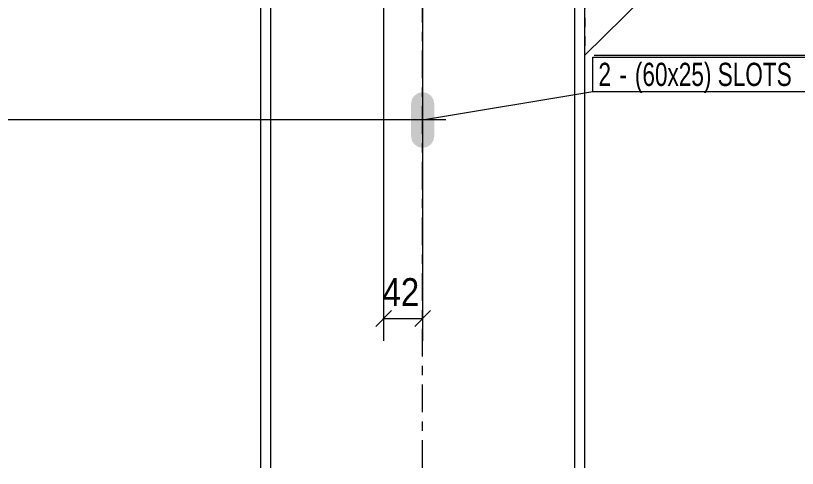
# Model space of a CAD drawing. Header units: millimetres. Extents: x 2 to 825, y 1 to 579.
# Drawn here: x 265.5 to 349.8, y 394.7 to 443.5 of the extents above; entities that cross this region are included whole.
import ezdxf

# ---------------------------------------------------------------- set-up
doc = ezdxf.new("R2010")
doc.units = ezdxf.units.MM
for name, pattern in [('XKITLINE00', [0]), ('XKITLINE01', [4, 1, -1, 1, -1]), ('XKITLINE03', [6, 3, -1, 1, -1])]:
    doc.linetypes.add(name, pattern=pattern)
for name, color, linetype, lineweight in [('Bolt', 3, 'Continuous', 0), ('BoltMark', 7, 'Continuous', 0), ('Dimensions', 7, 'Continuous', 0), ('Part', 2, 'Continuous', 0)]:
    doc.layers.add(name, color=color, linetype=linetype, lineweight=lineweight)
doc.styles.add('ARIAL', font='ARIAL.TTF')
doc.styles.add('ARIAL_NARROW', font='ARIALN.TTF')

# ---------------------------------------------------------------- blocks, each defined once
blk = doc.blocks.new('*A18')
at = {"layer": 'Bolt'}
blk.add_hatch(color=3, dxfattribs=at).paths.add_polyline_path([(309.893, 429.3), (309.414, 429.205), (308.936, 429.3), (308.53, 429.571), (308.259, 429.976), (308.164, 430.455), (308.164, 433.955), (308.259, 434.433), (308.53, 434.839), (308.936, 435.11), (309.414, 435.205), (309.893, 435.11), (310.298, 434.839), (310.569, 434.433), (310.664, 433.955), (310.664, 430.455), (310.569, 429.976), (310.298, 429.571)], flags=17)
at = {"layer": 'Bolt', "color": 3, "linetype": 'XKITLINE00', "lineweight": 0}
for p, q in [((309.414, 434.705), (309.414, 429.705)), ((311.914, 432.205), (306.914, 432.205))]:
    blk.add_line(p, q, dxfattribs=at)
blk = doc.blocks.new('*A28')
at = {"layer": 'Part', "color": 7, "linetype": 'XKITLINE03', "lineweight": 0}
blk.add_line((309.414, 394.705), (309.414, 490.959), dxfattribs=at)
at = {"layer": 'Part', "color": 2, "linetype": 'XKITLINE00', "lineweight": 0}
for p, q in [((325.814, 394.705), (325.814, 479.229)), ((326.914, 394.705), (326.914, 479.113)), ((291.914, 452.638), (291.914, 394.705)), ((293.014, 452.522), (293.014, 394.705))]:
    blk.add_line(p, q, dxfattribs=at)
blk = doc.blocks.new('*A42')
at = {"layer": 'Part', "color": 2, "linetype": 'XKITLINE00', "lineweight": 0}
blk.add_line((326.914, 439.205), (337.05, 449.205), dxfattribs=at)
at = {"layer": 'Part', "color": 7, "linetype": 'XKITLINE01', "lineweight": 0}
for p, q in [((326.914, 449.205), (326.914, 439.205)), ((337.05, 449.205), (326.914, 449.205))]:
    blk.add_line(p, q, dxfattribs=at)
blk = doc.blocks.new('*A185')
at = {"layer": 'Dimensions', "color": 7, "linetype": 'XKITLINE00', "lineweight": 0}
blk.add_line((308.414, 432.205), (222.564, 432.205), dxfattribs=at)
blk = doc.blocks.new('*A186')
at = {"layer": 'Dimensions', "color": 7, "linetype": 'XKITLINE00', "lineweight": 0}
blk.add_line((308.414, 432.205), (222.564, 432.205), dxfattribs=at)
blk = doc.blocks.new('*A195')
at = {"layer": 'Dimensions', "color": 7, "linetype": 'XKITLINE00', "lineweight": 0}
for p, q in [((388.566, 440.053), (390.263, 438.356)), ((327.914, 439.205), (391.814, 439.205)), ((389.414, 357.125), (389.414, 439.205)), ((388.566, 357.973), (390.263, 356.276)), ((352.995, 357.125), (391.814, 357.125))]:
    blk.add_line(p, q, dxfattribs=at)
at = {"layer": 'Dimensions', "color": 3}
for p in [(389.414, 439.205), (389.414, 357.125)]:
    blk.add_point(p, dxfattribs=at)
at = {"layer": 'Dimensions', "color": 3, "style": 'ARIAL', "width": 0.85}
blk.add_text('6480', height=3, dxfattribs=at).set_placement((374.714, 440.405))
blk.add_text('1200', height=3, rotation=90.00021, dxfattribs=at).set_placement((388.064, 393.715))
blk = doc.blocks.new('*A196')
at = {"layer": 'Dimensions', "color": 7, "linetype": 'XKITLINE00', "lineweight": 0}
for p, q in [((388.566, 450.053), (390.263, 448.356)), ((352.995, 449.205), (391.814, 449.205)), ((389.414, 439.205), (389.414, 449.205)), ((388.566, 440.053), (390.263, 438.356)), ((327.914, 439.205), (391.814, 439.205))]:
    blk.add_line(p, q, dxfattribs=at)
at = {"layer": 'Dimensions', "color": 3}
for p in [(389.414, 449.205), (389.414, 439.205)]:
    blk.add_point(p, dxfattribs=at)
at = {"layer": 'Dimensions', "color": 3, "style": 'ARIAL', "width": 0.85}
blk.add_text('6580', height=3, dxfattribs=at).set_placement((374.714, 450.405))
blk.add_text('100', height=3, rotation=90.00021, dxfattribs=at).set_placement((388.064, 440.867))
blk = doc.blocks.new('*A203')
at = {"layer": 'Dimensions', "color": 7, "linetype": 'XKITLINE00', "lineweight": 0}
for p, q in [((305.2, 451.243), (305.2, 408.407)), ((309.414, 451.243), (309.414, 408.407)), ((306.049, 411.656), (304.352, 409.958)), ((310.263, 411.656), (308.566, 409.958)), ((305.2, 410.807), (309.414, 410.807))]:
    blk.add_line(p, q, dxfattribs=at)
at = {"layer": 'Dimensions', "color": 3}
for p in [(305.2, 410.807), (309.414, 410.807)]:
    blk.add_point(p, dxfattribs=at)
at = {"layer": 'Dimensions', "color": 3, "style": 'ARIAL', "width": 0.85}
blk.add_text('42', height=3, dxfattribs=at).set_placement((305.082, 412.157))
blk = doc.blocks.new('*A211')
at = {"layer": 'BoltMark', "color": 7, "linetype": 'XKITLINE00', "lineweight": 0}
for p, q in [((327.768, 438.972), (351.888, 438.972)), ((327.768, 435.272), (327.768, 438.972)), ((351.888, 435.272), (351.888, 438.972)), ((309.414, 432.205), (327.768, 435.272)), ((327.768, 435.272), (351.888, 435.272))]:
    blk.add_line(p, q, dxfattribs=at)
at = {"layer": 'BoltMark', "color": 3, "style": 'ARIAL_NARROW', "width": 0.85}
for s, p in [('2', (328.368, 435.872)), ('(60x25) SLOTS', (332.298, 435.872)), ('-', (330.638, 435.872))]:
    blk.add_text(s, height=2.5, dxfattribs=at).set_placement(p)

msp = doc.modelspace()

# ---------------------------------------------------------------- block references
at = {"lineweight": 0}
for name in ['*A186', '*A196', '*A203', '*A42', '*A195', '*A211', '*A185', '*A18']:
    msp.add_blockref(name, (0, 0), dxfattribs=at)
at = {"layer": 'Part', "lineweight": 0}
msp.add_blockref('*A28', (0, 0), dxfattribs=at)

doc.saveas('drawing.dxf')
